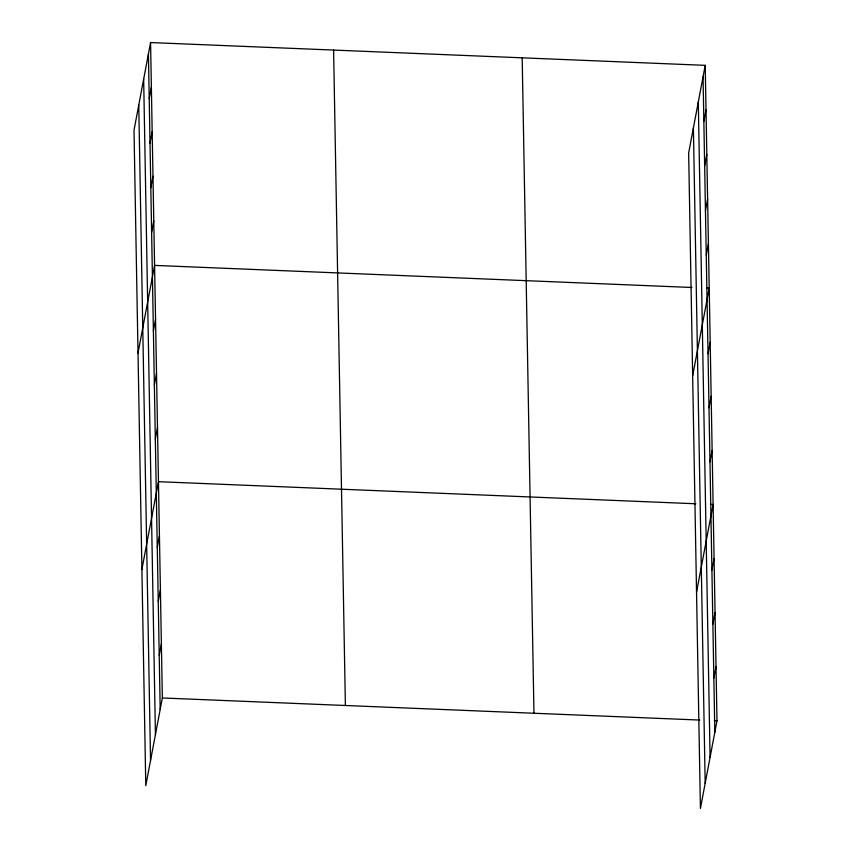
<?xml version="1.0" encoding="UTF-8"?>
<svg xmlns="http://www.w3.org/2000/svg" width="851" height="851" viewBox="0 0 851 851"><rect width="100%" height="100%" fill="white"/><g stroke="black" fill="none" stroke-linecap="round" stroke-linejoin="round"><path stroke-width="1.28" d="M150.574 42.55L134.011 130.224L145.787 785.654L162.35 697.969L150.574 42.55L705.213 65.346L716.989 720.776L700.426 808.45L688.65 153.031L705.213 65.346M149.212 98.567L151.372 87.121M150.01 143.138L152.18 131.692M150.808 187.709L152.978 176.253M151.616 232.27L153.776 220.824M138.011 353.069L154.574 265.395L691.98 287.489M153.382 330.911L155.552 319.465M154.361 384.982L156.52 373.536M155.329 439.063L157.499 427.606M141.904 569.362L158.467 481.687L695.863 503.771M157.275 547.204L159.435 535.758M158.243 601.274L160.413 589.828M159.222 655.344L161.382 643.899M703.851 121.374L706.011 109.917M704.649 165.934L706.819 154.488M705.458 210.505L707.617 199.06M706.256 255.077L708.415 243.631M692.65 375.876L709.223 288.191L706.564 288.085M708.032 353.718L710.191 342.272M709 407.789L711.159 396.343M709.968 461.859L712.138 450.413M696.543 592.158L713.106 504.483L710.457 504.377M711.915 570.01L714.074 558.554M712.883 624.081L715.053 612.624M713.861 678.151L716.021 666.705M162.35 697.969L699.756 720.063M714.34 720.669L716.989 720.776M703.054 76.803L714.829 732.222M698.299 101.96L710.074 757.379M693.395 127.873L705.181 783.292M522.184 57.825L533.96 713.244M333.603 50.071L345.389 705.5M148.414 53.996L160.19 709.426M143.659 79.154L155.435 734.573M138.756 105.067L150.542 760.496"/></g></svg>
